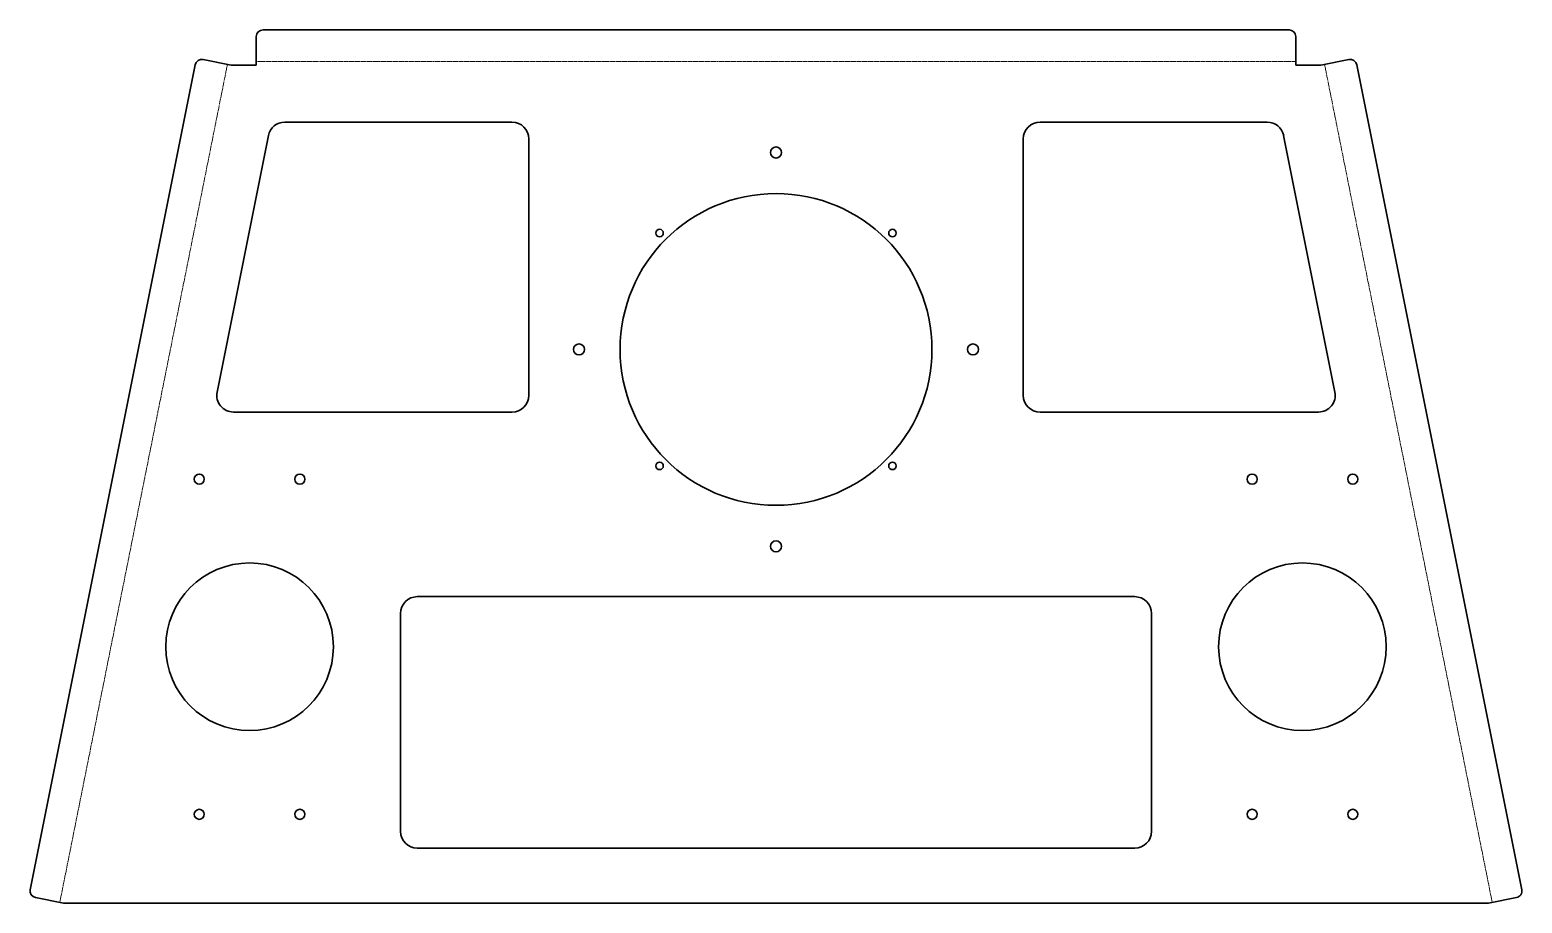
# Model space of a CAD drawing. Header units: inches. Extents: x 0 to 890, y 0 to 521.
import ezdxf

# ---------------------------------------------------------------- set-up
doc = ezdxf.new("R2010")
doc.units = ezdxf.units.IN
doc.header["$MEASUREMENT"] = 0
doc.linetypes.add('Chain', pattern=[13.68, 9.12, -1.14, 2.28, -1.14])
doc.layers.add('SIMUMAK Bend Centerline (ISO)', color=7, linetype='Chain', lineweight=9)
doc.layers.add('SIMUMAK Visible (ISO)', color=7, linetype='Continuous', lineweight=35)

# ---------------------------------------------------------------- blocks, each defined once
blk = doc.blocks.new('GLD-03-CENF01_Sheet_GLD-03-CENF01 (desplegada)')
at = {"layer": 'SIMUMAK Bend Centerline (ISO)', "ltscale": 0.263158}
for p, q in [((310, 241.73), (-310, 241.73)), ((-327.22, 239.91), (-427.22, -260.09)), ((327.22, 239.91), (427.22, -260.09))]:
    blk.add_line(p, q, dxfattribs=at)
at = {"layer": 'SIMUMAK Visible (ISO)'}
for p, q in [((-306, 260.53), (306, 260.53)), ((-310, 256.53), (-310, 239.47)), ((310, 239.47), (310, 256.53)), ((-341.73, 242.82), (-325, 239.47)), ((325, 239.47), (341.73, 242.82)), ((-444.87, -252.48), (-346.44, 239.68)), ((-310, 239.47), (-325, 239.47)), ((325, 239.47), (310, 239.47)), ((346.44, 239.68), (444.87, -252.48)), ((-293.01, 205.47), (-157.5, 205.47)), ((157.5, 205.47), (293.01, 205.47)), ((-333.41, 44.43), (-302.81, 197.43)), ((302.81, 197.43), (333.41, 44.43)), ((-147.5, 195.47), (-147.5, 42.47)), ((147.5, 42.47), (147.5, 195.47)), ((-157.5, 32.47), (-323.61, 32.47)), ((323.61, 32.47), (157.5, 32.47)), ((-214, -77.66), (214, -77.66)), ((-224, -217.66), (-224, -87.66)), ((224, -87.66), (224, -217.66)), ((214, -227.66), (-214, -227.66)), ((-425, -260.53), (-441.73, -257.18)), ((441.73, -257.18), (425, -260.53)), ((-425, -260.53), (425, -260.53))]:
    blk.add_line(p, q, dxfattribs=at)
for centre, radius in [((0, 187.34), 3.3), ((0, 69.84), 93), ((-69.47, 139.31), 2.25), ((69.47, 139.31), 2.25), ((-117.5, 69.84), 3.3), ((117.5, 69.84), 3.3), ((-69.47, 0.37), 2.25), ((69.47, 0.37), 2.25), ((-344, -7.53), 3), ((-284, -7.53), 3), ((284, -7.53), 3), ((344, -7.53), 3), ((0, -47.66), 3.3), ((-314, -107.53), 50), ((314, -107.53), 50), ((-344, -207.53), 3), ((-284, -207.53), 3), ((284, -207.53), 3), ((344, -207.53), 3)]:
    blk.add_circle(centre, radius, dxfattribs=at)
at = {"layer": 'SIMUMAK Visible (ISO)', "extrusion": (0, 0, -1)}
for centre, start, end in [((306, 256.53), 360, 90), ((-306, 256.53), 90, 180), ((342.51, 238.89), 11.30993, 101.30993), ((-342.51, 238.89), 78.69007, 168.69007), ((440.94, -253.26), 281.30993, 11.30993), ((-440.94, -253.26), 168.69007, 258.69007)]:
    blk.add_arc(centre, 4, start, end, dxfattribs=at)
at = {"layer": 'SIMUMAK Visible (ISO)'}
for centre, start, end in [((-293.01, 195.47), 90, 168.69007), ((-157.5, 195.47), 360, 90), ((157.5, 195.47), 90, 180), ((293.01, 195.47), 11.30993, 90), ((-323.61, 42.47), 168.69007, 270), ((-157.5, 42.47), 270, 360), ((157.5, 42.47), 180, 270), ((323.61, 42.47), 270, 11.30993), ((-214, -87.66), 90, 180), ((214, -87.66), 0, 90), ((-214, -217.66), 180, 270), ((214, -217.66), 270, 0)]:
    blk.add_arc(centre, 10, start, end, dxfattribs=at)

msp = doc.modelspace()

# ---------------------------------------------------------------- block references
msp.add_blockref('GLD-03-CENF01_Sheet_GLD-03-CENF01 (desplegada)', (444.87, 260.53))

doc.saveas('drawing.dxf')
